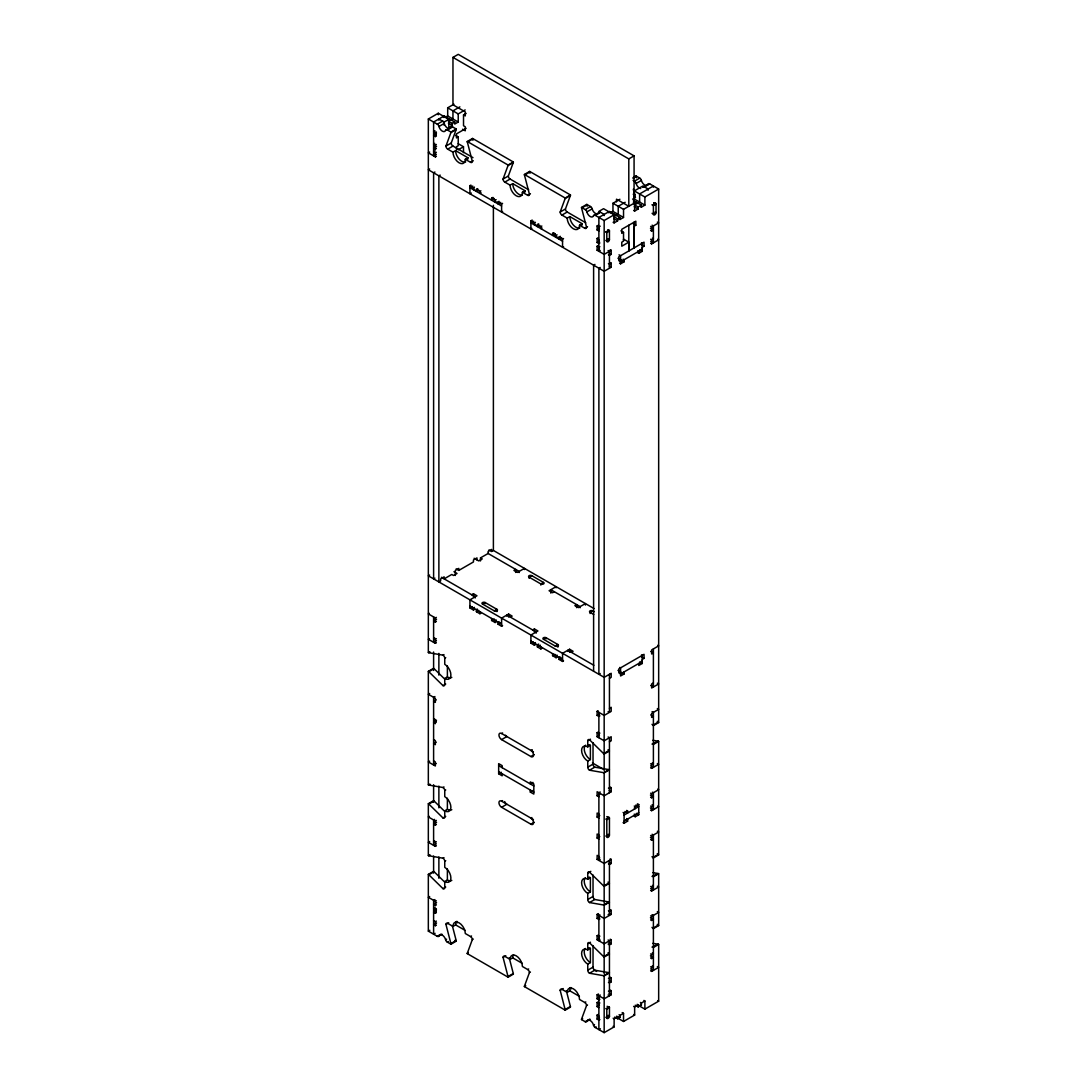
<?xml version="1.0" encoding="UTF-8"?>
<svg xmlns="http://www.w3.org/2000/svg" width="1087" height="1087" viewBox="0 0 1087 1087"><rect width="100%" height="100%" fill="white"/><g stroke="black" fill="none" stroke-linecap="round" stroke-linejoin="round"><path stroke-width="1.5" d="M619.604 263.244L620.582 263.815L620.582 259.752L617.946 258.23M623.53 240.213L623.53 239.113L628.802 242.156L628.802 250.948L628.802 225.24M634.074 203.242L634.074 155.862L628.802 158.906L628.802 206.285L616.492 199.179L616.492 201.883M637.77 252.755L638.762 253.325L642.268 251.301L642.268 247.238L644.034 246.219L644.034 242.156L618.829 256.709L618.829 260.771L620.582 259.752M452.98 152.18L455.616 150.658L467.926 157.764L465.29 159.286A8.71 5.027 60 0 1 459.135 162.833A8.71 5.027 60 0 1 452.98 152.18L447.695 149.136A2.487 1.44 60 0 1 445.942 146.079L450.901 132.6A2.487 1.44 60 0 0 450.969 132.07L456.241 129.027L452.532 126.88A2.487 1.44 60 0 0 450.874 127.274A4.973 2.867 60 0 1 447.559 128.076A4.973 2.867 60 0 1 444.243 123.442A2.487 1.44 60 0 0 442.586 121.133L437.314 124.19L428.332 118.999L428.332 652.499A2.487 1.44 60 0 0 428.835 652.716L442.98 655.162L443.972 654.591M445.942 146.079L451.214 143.036L456.173 129.557A2.487 1.44 60 0 0 456.241 129.027M510.088 185.157L512.724 183.635L525.035 190.741L522.399 192.263A8.71 5.027 60 0 1 516.243 195.809A8.71 5.027 60 0 1 510.088 185.157L504.816 182.113A2.487 1.44 60 0 1 503.064 179.056L508.009 165.577A2.487 1.44 60 0 0 508.091 165.047L513.363 162.004L472.56 138.443L467.288 141.487A2.487 1.44 60 0 0 467.369 142.112L472.315 161.311A2.487 1.44 60 0 1 470.562 162.33L465.29 159.286M503.064 179.056L508.336 176.012L513.281 162.534A2.487 1.44 60 0 0 513.363 162.004M567.21 218.134L569.846 216.598L582.156 223.705L579.52 225.24A8.71 5.027 60 0 1 573.365 228.786A8.71 5.027 60 0 1 567.21 218.134L561.938 215.077A2.487 1.44 60 0 1 560.172 212.033L565.131 198.554A2.487 1.44 60 0 0 565.199 198.024L570.471 194.967L529.682 171.42L524.41 174.463A2.487 1.44 60 0 0 524.477 175.089L529.437 194.288A2.487 1.44 60 0 1 527.671 195.307L522.399 192.263M560.172 212.033L565.444 208.989L570.403 195.511A2.487 1.44 60 0 0 570.471 194.967M509.26 957.919L513.281 973.517A2.487 1.44 60 0 1 513.363 974.129L508.091 977.186L467.288 953.625A2.487 1.44 60 0 1 467.369 953.095L472.315 939.616L473.307 939.046M566.381 990.882L570.403 1006.48A2.487 1.44 60 0 1 570.471 1007.106L565.199 1010.149L524.41 986.602A2.487 1.44 60 0 1 524.477 986.072L529.437 972.58L530.429 972.009M618.258 1016.902L618.258 1018.424L623.53 1021.467L623.53 1013.342L620.011 1015.38L620.011 1017.405L617.647 1018.777L617.647 1016.739L614.128 1018.777L614.128 1026.902L604.168 1032.65L595.173 1027.46A2.487 1.44 60 0 1 593.516 1025.15A4.973 2.867 60 0 0 590.2 1020.53A4.973 2.867 60 0 0 586.885 1021.318A2.487 1.44 60 0 1 585.227 1021.726L581.518 1019.579A2.487 1.44 60 0 1 581.599 1019.035L586.545 1005.557L587.537 1004.986M462.546 129.244L465.277 130.82L465.277 126.771L463.524 125.752L463.524 114.923L465.277 115.942L465.277 111.879L452.966 104.773L452.966 57.394L458.252 54.35L634.074 155.862M428.332 118.999L438.292 113.238L448.822 119.353L448.822 127.478L452.328 125.44L452.328 123.415L448.374 121.133M436.24 154.354L433.604 155.876L433.604 122.043L444.175 115.942L454.706 122.043L454.706 124.067L458.225 122.043L447.695 115.942L447.695 107.817L453.945 104.203M459.896 106.866L452.953 110.874L452.953 118.999L450.562 120.372M445.059 117.464L447.695 115.942M438.876 120.181L438.876 118.999L444.175 122.029L449.461 118.986L449.461 120.249M458.225 122.043L458.225 113.918L465.168 109.909M437.314 124.19A2.487 1.44 60 0 1 438.971 126.5L444.243 123.442M434.922 130.753L433.604 131.513L435.357 132.532L436.349 131.962M463.524 114.923L466.16 113.401M452.328 123.415L454.706 122.043M438.971 126.5A4.973 2.867 60 0 0 442.287 131.119A4.973 2.867 60 0 0 445.602 130.318L450.874 127.274M435.248 133.484L436.24 134.054L433.604 135.576L435.357 136.595L436.349 136.024M445.602 130.318A2.487 1.44 60 0 1 447.26 129.924L452.532 126.88M450.901 132.6L456.173 129.557M434.759 143.375L433.604 144.041L435.357 145.047L436.349 144.476M466.133 128.307L456.458 133.891L456.458 137.954L458.225 136.935L458.225 145.726L456.458 146.745L456.458 149.449M436.566 146.392L433.604 148.104L435.357 149.109L436.349 148.539M429.65 152.071L428.332 152.832L435.357 156.895L436.349 156.324M435.248 150.876L433.604 151.827L435.357 152.832L436.349 152.262M447.695 149.136L452.98 146.079L472.981 157.629M467.369 142.112L472.641 139.068A2.487 1.44 60 0 1 472.56 138.443M458.225 149.789L463.497 146.745L463.497 152.615M429.65 168.988L428.332 169.762L604.168 271.274L611.193 267.212L611.193 263.149L610.201 262.578M434.922 172.031L433.604 172.806L433.604 578.868L434.922 578.107M440.208 175.089L438.876 175.849L438.876 581.912L440.643 580.906L440.643 578.868L444.148 576.844L444.148 578.868L451.771 574.466L453.537 575.485L457.043 573.46L453.972 571.68M470.562 162.33L473.307 160.74M471.269 193.024L469.937 193.785L469.937 185.66L470.929 185.089M472.763 186.067L469.937 187.684L501.596 205.959M508.009 165.577L513.281 162.534M469.937 185.66L473.456 187.684L474.448 187.113M474.448 189.152L473.456 189.722L473.456 187.684M478.701 190.076L476.391 191.407L476.391 189.383L477.709 188.622M476.391 189.383L479.91 191.407L480.902 190.836M481.065 192.779L479.91 193.445L479.91 191.407M504.816 182.113L510.088 179.056L528.662 189.79M524.477 175.089L529.749 172.045A2.487 1.44 60 0 1 529.682 171.42M494.096 198.785L491.623 200.212L491.623 198.174L492.954 197.413M491.623 198.174L495.142 200.212L496.134 199.641M496.134 201.666L495.142 202.236L495.142 200.212M500.713 202.413L498.077 203.935L498.077 201.897L499.069 201.326M498.077 201.897L501.596 203.935L502.588 203.364M527.671 195.307L530.429 193.717M502.588 211.489L501.596 212.06L501.596 203.935M565.131 198.554L570.403 195.511M531.883 228.406L530.904 228.977L530.904 220.851L532.222 220.09M533.717 221.259L530.904 222.876L562.55 241.151M530.904 220.851L534.41 222.876L535.402 222.305M535.402 224.343L534.41 224.914L534.41 222.876M539.655 225.267L537.345 226.599L537.345 224.574L538.663 223.813M537.345 224.574L540.864 226.599L541.856 226.028M561.938 215.077L567.21 212.033L585.784 222.753M542.019 227.971L540.864 228.637L540.864 226.599M579.52 225.24L584.792 228.284A2.487 1.44 60 0 0 586.545 227.265L581.599 208.065A2.487 1.44 60 0 1 581.518 207.44L586.803 204.397L590.513 206.544A2.487 1.44 60 0 1 592.17 208.853A4.973 2.867 60 0 0 597.279 213.935M633.069 177.684L636.031 175.972L639.74 178.119A2.487 1.44 60 0 1 641.398 180.428A4.973 2.867 60 0 0 646.262 185.524M581.599 208.065L586.871 205.022A2.487 1.44 60 0 1 586.803 204.397M633.137 178.309L636.099 176.597A2.487 1.44 60 0 1 636.031 175.972M581.518 207.44L585.227 209.587L590.513 206.544M633.069 180.36L634.468 181.162L639.74 178.119M585.227 209.587A2.487 1.44 60 0 1 586.885 211.897L592.17 208.853M634.468 181.162A2.487 1.44 60 0 1 636.126 183.472L641.398 180.428M554.886 234.072L552.59 235.403L552.59 233.379L553.568 232.795M552.59 233.379L556.096 235.403L557.087 234.833M610.609 212.726L612.959 211.381L612.959 203.255L619.903 199.247M652.01 724.35L652.893 725.219A2.487 1.44 60 0 0 653.396 725.6L658.668 722.556L658.668 189.043L644.89 196.992L644.89 205.117L634.319 199.043L634.319 190.918L642.865 185.986L648.151 189.029L648.124 190.225M557.087 236.857L556.096 237.428L556.096 235.403M593.516 215.729L598.801 212.672A2.487 1.44 60 0 1 600.459 212.278L595.173 215.321A2.487 1.44 60 0 0 593.516 215.729A4.973 2.867 60 0 1 590.2 216.517A4.973 2.867 60 0 1 586.885 211.897M649.686 183.852A2.487 1.44 60 0 0 648.029 184.246L642.757 187.304A2.487 1.44 60 0 1 644.414 186.896L649.686 183.852L658.668 189.043M561.666 237.605L559.031 239.126L559.031 237.088L560.348 236.327M633.205 194.233L635.338 194.519M625.174 202.291L618.231 206.299L618.231 214.424L615.84 215.797M559.031 237.088L562.55 239.126L563.542 238.556M584.792 228.284L587.537 226.694M595.173 215.321L604.168 220.512L614.739 214.411L614.739 215.797M612.959 203.255L623.53 209.329L636.099 202.073L636.099 203.337M598.883 231.001L597.13 229.982L597.13 225.933L598.122 225.362M636.085 204.111L639.618 202.073L639.618 193.948L653.396 185.999L653.396 187.181M563.542 246.681L562.55 247.252L562.55 239.126M600.201 226.178L598.883 226.938L597.13 225.933M597.13 229.982L599.44 228.65M613.693 216.53L617.647 218.827L620.011 217.454L620.011 219.479L619.019 218.908M634.197 204.696L638.151 206.978L641.384 205.117L641.384 207.141L640.392 206.571M613.136 222.305L614.128 222.876L617.647 220.851L617.647 218.827M620.011 219.479L623.53 217.454L623.53 209.329M633.653 210.47L634.645 211.041L638.151 209.003L638.151 206.978M641.384 207.141L644.89 205.117M599.875 242.958L598.883 243.529L597.13 242.51L597.13 238.447L598.448 237.686M597.13 242.51L599.44 241.178M608.448 254.793L609.44 255.363L611.193 254.358L611.193 250.295L604.168 254.358L597.13 250.295L597.13 246.233L598.122 245.662M628.802 242.156L621.778 246.219L621.778 242.156L623.53 241.137L623.53 232.346L621.778 233.352L621.778 229.303L635.841 221.177L635.841 225.24L634.074 226.245L634.074 247.904L634.074 222.196M599.875 246.681L598.883 247.252L597.13 246.233M597.13 250.295L599.44 248.964M600.201 250.54L598.883 251.301L598.883 217.468L608.856 211.72L608.856 212.862M650.651 226.368L651.643 226.938L658.668 222.876L657.35 222.115M650.651 230.43L651.643 231.001L653.396 229.982L650.434 228.27M594.942 264.413L593.611 265.187L593.611 671.25M600.214 267.456L598.883 268.231L598.883 674.293L600.201 673.532M611.193 263.149L609.44 264.168L608.448 263.597M650.651 239.235L651.643 239.806L653.396 238.787L652.404 238.216M619.807 261.356L620.568 261.79L642.254 249.276L642.254 243.189L641.493 242.741M650.651 243.298L651.643 243.868L658.668 239.806L657.676 239.235M620.582 263.815L624.101 261.79L624.101 259.752L623.109 259.182M429.65 575.064L428.332 575.825L604.168 677.337L611.193 673.274L611.193 677.337L609.44 678.356M456.173 568.881L458.809 570.417L473.456 561.952L473.456 559.914L476.976 557.889L476.976 559.914M480.495 560.933L480.495 557.889L488.117 553.487L488.117 551.462L491.623 549.424L491.623 551.462L493.389 550.443L493.389 205.294M429.324 613.326L428.332 613.897L435.357 617.959L436.349 617.389M471.704 594.779L473.456 593.76L476.976 595.785L469.937 599.847L469.937 607.973L473.456 609.997L474.448 609.427M436.566 619.291L433.604 621.003L435.357 622.009L436.349 621.438M469.937 607.973L472.247 606.641M474.448 607.402L473.456 607.973L473.456 609.997M485.182 603.693L485.182 602.551A1.861 1.073 0 0 0 482.546 602.551A1.861 1.073 0 0 0 482.546 604.073L485.182 602.551L496.908 609.318L496.908 611.614M531.774 575.662A1.861 1.073 0 0 0 529.138 575.662A1.861 1.073 0 0 0 529.138 577.183L540.864 583.95A1.861 1.073 0 0 0 543.5 583.95A1.861 1.073 0 0 0 543.5 582.428L531.774 575.662L529.138 577.183L529.138 578.325M477.383 609.087L476.391 609.658L476.391 611.696L479.91 613.72L480.902 613.15M429.324 638.708L428.332 639.278L435.357 643.327L436.349 642.757M476.391 611.696L478.701 610.364M434.596 637.689L433.604 638.259L435.357 639.278L436.349 638.708M436.417 640.691L433.604 642.322L433.604 616.94M494.272 610.853L496.908 609.318A1.861 1.073 0 0 1 496.908 610.853A1.861 1.073 0 0 1 494.272 610.853L482.546 604.073M543.5 582.428L540.864 583.95L540.864 585.091M428.332 652.499L429.65 651.738M428.835 652.716L429.827 652.146M491.623 618.462L491.623 620.487L494.272 618.965M496.134 619.916L495.142 620.487L495.142 622.525L496.134 621.954M510.387 617.103L512.14 616.098L508.621 614.06L501.596 618.123L501.596 626.248L502.588 625.677M499.069 621.615L498.077 622.185L498.077 624.21L501.596 626.248M498.077 624.21L500.713 622.688M554.343 591.722L552.59 592.741L549.071 590.717L556.096 586.654L556.096 587.795M444.719 679.103L434.107 668.682A2.487 1.44 60 0 0 433.604 668.301L428.332 671.358A2.487 1.44 60 0 1 428.835 671.725L442.98 685.612A2.487 1.44 60 0 0 444.746 684.606L444.746 678.505A8.71 5.027 60 0 0 450.901 674.959A8.71 5.027 60 0 0 444.746 664.293L444.746 658.206L445.724 657.635M428.835 671.725L434.107 668.682M444.746 678.505L447.382 676.984A8.71 5.027 60 0 0 451.812 677.378M532.657 629.971L534.41 628.952L537.929 630.976L530.904 635.039L530.904 643.164L534.41 645.189L535.402 644.618M429.65 693.506L428.332 694.267L435.357 698.316L435.357 702.379L433.604 701.373L436.24 699.838M442.98 685.612L445.724 684.036M434.922 696.55L433.604 697.311L433.604 764.99L436.24 763.468M530.904 643.164L533.201 641.833M535.402 642.594L534.41 643.164L534.41 645.189M546.136 638.884L546.136 637.743A1.861 1.073 0 0 0 543.5 637.743A1.861 1.073 0 0 0 543.5 639.278L546.136 637.743L557.862 644.523L557.862 647.186M590.092 613.516L590.092 612.375L592.728 610.853L594.195 611.696M538.663 644.088L537.345 644.849L537.345 646.887L540.864 648.912L541.856 648.341M537.345 646.887L540.307 645.175M555.226 646.045L557.862 644.523A1.861 1.073 0 0 1 557.862 646.045A1.861 1.073 0 0 1 555.226 646.045L543.5 639.278M552.59 653.654L552.59 655.678L554.886 654.347M557.087 655.108L556.096 655.678L556.096 657.717L557.087 657.146M571.341 652.295L573.094 651.29L569.588 649.252L562.55 653.314L562.55 661.439L563.542 660.869M560.022 656.806L559.031 657.377L559.031 659.401L562.55 661.439M559.031 659.401L561.34 658.07M436.24 742.149L433.604 743.671L435.357 744.677L435.357 740.614L433.604 739.608M429.65 761.172L428.332 761.933L435.357 765.995L435.357 761.933L433.604 760.927M534.193 754.623L530.904 756.525L501.596 739.608A3.737 2.147 60 0 1 498.96 735.043A3.737 2.147 60 0 1 501.596 733.508L502.588 732.937M501.596 739.608L506.868 736.565A3.737 2.147 60 0 1 505.428 735.233M642.268 659.401L644.034 658.382L644.034 654.32L618.829 668.872L618.829 672.935L620.582 671.915L617.946 670.394M428.332 671.358L428.332 784.841L429.324 784.27M428.332 784.841A2.487 1.44 60 0 0 428.835 785.059L430.153 784.298M624.101 671.915L624.101 673.954L620.582 675.978L620.568 667.866L619.807 667.418M641.493 654.904L642.254 655.339L642.268 663.464L638.762 665.489L638.762 663.464M428.835 785.059L442.98 787.504L443.972 786.934M444.719 811.446L434.107 801.024A2.487 1.44 60 0 0 433.604 800.643L428.332 803.701A2.487 1.44 60 0 1 428.835 804.067L442.98 817.954A2.487 1.44 60 0 0 444.746 816.948L444.746 810.848A8.71 5.027 60 0 0 450.901 807.301A8.71 5.027 60 0 0 444.746 796.635L444.746 790.548L445.724 789.977M428.835 804.067L434.107 801.024M599.875 715.857L598.883 716.428L597.13 715.409L597.13 711.346L598.122 710.776M532.222 749.677L530.904 750.438A3.737 2.147 60 0 1 533.54 755.003A3.737 2.147 60 0 1 530.904 756.525M597.13 715.409L599.44 714.077M609.44 708.303L611.193 707.284L611.193 711.346L604.168 715.409L597.13 711.346M653.396 682.921L651.643 683.94L651.643 688.003L658.668 683.94L657.35 683.179M502.18 767.694L502.18 765.656L498.661 763.631L498.661 773.781L501.297 772.259M429.324 816.351L428.332 816.921L435.357 820.984L436.349 820.413M444.746 810.848L447.382 809.326A8.71 5.027 60 0 0 451.812 809.72M434.596 819.408L433.604 819.978L433.604 845.346L436.24 843.825M442.98 817.954L445.724 816.378M436.566 822.316L433.604 824.028L435.357 825.047L436.349 824.476M609.44 741.81L611.193 740.79L611.193 736.728L604.168 740.79L597.13 736.728L597.13 732.665L598.122 732.094M599.875 733.114L598.883 733.684L597.13 732.665M589.507 770.207L594.779 767.164L608.937 769.623A2.487 1.44 60 0 1 609.44 769.827L604.168 772.871A2.487 1.44 60 0 0 603.665 772.667L589.507 770.207A2.487 1.44 60 0 1 587.754 767.164L587.754 761.077A8.71 5.027 60 0 1 581.599 750.41A8.71 5.027 60 0 1 587.754 746.864L587.754 740.777L590.499 739.187M597.13 736.728L599.44 735.396M587.754 746.864L590.39 745.342L590.39 759.555L587.754 761.077M429.65 841.542L428.332 842.303L435.357 846.365L436.349 845.795M532.956 782.409L530.307 783.931L530.307 781.906L533.826 783.931L533.826 794.081L530.307 792.056L530.307 790.018M534.193 822.302L530.904 824.204L501.596 807.288A3.737 2.147 60 0 1 498.96 802.709A3.737 2.147 60 0 1 501.596 801.187L502.588 800.616M434.596 840.727L433.604 841.297L435.357 842.303L436.349 841.732M501.596 807.288L506.868 804.244A3.737 2.147 60 0 1 504.667 801.581M530.307 792.056L532.956 790.534M603.665 753.644L608.937 750.601A2.487 1.44 60 0 0 609.44 750.981L604.168 754.025A2.487 1.44 60 0 1 603.665 753.644L589.507 739.758A2.487 1.44 60 0 0 587.754 740.777M652.893 725.219L658.165 722.176A2.487 1.44 60 0 0 658.668 722.556M428.332 803.701L428.332 855.537L429.324 854.966M428.332 855.537A2.487 1.44 60 0 0 428.835 855.741L430.153 854.98M587.754 767.164L593.026 764.12L593.026 742.679M428.835 855.741L442.98 858.2L443.972 857.629M444.719 882.128L434.107 871.72A2.487 1.44 60 0 0 433.604 871.339L428.332 874.383A2.487 1.44 60 0 1 428.835 874.763L442.98 888.65A2.487 1.44 60 0 0 444.746 887.631L444.746 881.543A8.71 5.027 60 0 0 450.901 877.997A8.71 5.027 60 0 0 444.746 867.331L444.746 861.244L445.724 860.673M603.665 772.667L608.937 769.623M652.01 744.092L658.165 741.198A2.487 1.44 60 0 1 658.668 741.402L658.668 854.898L653.396 857.942A2.487 1.44 60 0 1 652.893 857.561L652.01 856.692M658.668 741.402L653.396 744.446A2.487 1.44 60 0 0 652.893 744.242M428.835 874.763L434.107 871.72M531.883 817.546L530.904 818.117A3.737 2.147 60 0 1 533.54 822.682A3.737 2.147 60 0 1 530.904 824.204M444.746 881.543L447.382 880.022A8.71 5.027 60 0 0 451.812 880.402M600.201 791.975L598.883 792.736L598.883 860.415L600.201 859.654M610.201 787.083L611.193 787.654L611.193 791.716L604.168 795.779L597.13 791.716L597.13 795.779L599.766 794.257M611.193 787.654L609.44 788.673L608.448 788.102M650.651 763.74L651.643 764.31L653.396 763.291L652.404 762.721M442.98 888.65L445.724 887.06M429.65 896.53L428.332 897.291L435.357 901.354L436.349 900.783M650.651 767.802L651.643 768.373L658.668 764.31L657.35 763.55M434.922 899.574L433.604 900.335L433.604 934.181L435.072 933.325M436.566 902.686L433.604 904.398L435.357 905.417L436.349 904.846M435.248 907.169L433.604 908.121L435.357 909.14L436.349 908.569M598.883 814.054L597.13 813.035L597.13 817.098L599.766 815.576M436.458 909.71A1.861 1.073 -60 0 0 436.24 910.661L433.604 912.183L435.357 913.202L436.349 912.632M650.651 793.17L651.643 793.741L658.668 789.692L657.676 789.121M433.604 920.648L435.357 921.654L436.349 921.083M623.109 812.451L624.101 813.022L627.62 810.997L627.62 813.022L624.984 811.5M634.251 806.024L635.243 806.595L638.762 804.57L638.762 814.72L635.243 816.745L634.251 816.174M650.651 797.233L651.643 797.804L653.396 796.798L650.434 795.073M436.566 922.985L433.604 924.711L435.357 925.716L436.349 925.146M624.087 815.06L638.748 806.608L635.936 804.978M428.332 874.383L428.332 931.138L429.8 930.282M624.087 821.161L638.748 812.696M452.45 926.138L456.173 940.54A2.487 1.44 60 0 1 456.241 941.165L450.969 944.209A2.487 1.44 60 0 0 450.901 943.584L445.942 924.385L448.686 922.795M598.883 835.033L597.13 834.014L597.13 838.077L599.766 836.555M650.651 806.038L651.643 806.608L653.396 805.589L652.078 804.828M623.109 822.614L624.101 823.185L627.62 821.147L627.62 819.122L626.628 818.552M650.651 810.1L651.643 810.671L658.668 806.608L657.676 806.038M445.942 924.385A2.487 1.44 60 0 1 447.695 923.366L452.98 926.409L455.616 924.888A8.71 5.027 60 0 1 456.893 921.287M428.332 931.138L437.314 936.315L440.942 934.222M437.314 936.315A2.487 1.44 60 0 0 438.971 935.921L441.933 934.209M438.971 935.921A4.973 2.867 60 0 1 442.287 935.133A4.973 2.867 60 0 1 445.602 939.752L446.594 939.182M445.602 939.752A2.487 1.44 60 0 0 447.26 942.062L448.252 941.491M450.901 943.584L456.173 940.54M598.883 856.352L597.13 855.333L597.13 859.396L599.766 857.874M452.98 926.409A8.71 5.027 60 0 1 459.135 922.863A8.71 5.027 60 0 1 465.29 933.516L470.562 936.559L471.554 935.989M589.507 902.55L594.779 899.506L608.937 901.965A2.487 1.44 60 0 1 609.44 902.169L604.168 905.213A2.487 1.44 60 0 0 603.665 905.009L589.507 902.55A2.487 1.44 60 0 1 587.754 899.506L587.754 893.419A8.71 5.027 60 0 1 581.599 882.753A8.71 5.027 60 0 1 587.754 879.206L587.754 873.119L590.825 871.339M608.448 863.893L609.44 864.464L611.193 863.458L611.193 859.396L604.168 863.458L597.13 859.396M650.651 835.468L651.643 836.039L658.668 831.99L657.35 831.229M650.651 839.531L651.643 840.102L653.396 839.096L650.434 837.384M587.754 879.206L590.39 877.685L590.39 891.897L587.754 893.419M467.369 953.095L468.348 952.525M467.288 953.625L468.28 953.054M603.665 885.987L608.937 882.943A2.487 1.44 60 0 0 609.44 883.323L604.168 886.367A2.487 1.44 60 0 1 603.665 885.987L589.507 872.1A2.487 1.44 60 0 0 587.754 873.119M652.893 857.561L658.165 854.518A2.487 1.44 60 0 0 658.668 854.898M587.754 899.506L593.026 896.462L593.026 875.021M508.091 977.186A2.487 1.44 60 0 0 508.009 976.561L503.064 957.362L505.808 955.772M603.665 905.009L608.937 901.965M652.01 876.435L658.165 873.54A2.487 1.44 60 0 1 658.668 873.744L658.668 925.581L653.396 928.624A2.487 1.44 60 0 1 652.893 928.257L652.01 927.388M503.064 957.362A2.487 1.44 60 0 1 504.816 956.343L510.088 959.386L512.724 957.864A8.71 5.027 60 0 1 513.512 954.848M658.668 873.744L653.396 876.788A2.487 1.44 60 0 0 652.893 876.584M599.875 918.882L598.883 919.453L597.13 918.447L597.13 914.384L598.448 913.623M599.875 914.833L598.883 915.403L598.883 940.771L600.201 940.01M597.13 918.447L599.44 917.115M597.13 914.384L604.168 918.447L611.193 914.384L611.193 910.322L609.44 911.341L608.448 910.77M650.651 886.408L651.643 886.978L653.396 885.959L652.404 885.389M650.651 890.457L651.643 891.027L658.668 886.978L657.35 886.218M508.009 976.561L513.281 973.517M510.088 959.386A8.71 5.027 60 0 1 516.243 955.84A8.71 5.027 60 0 1 522.399 966.492L527.671 969.536L528.662 968.965M608.122 944.073L609.44 944.834L611.193 943.829L611.193 939.766L604.168 943.829L597.13 939.766L597.13 935.703L598.122 935.133M599.875 936.152L598.883 936.722L597.13 935.703M589.507 973.245L594.779 970.202L608.937 972.648A2.487 1.44 60 0 1 609.44 972.851L604.168 975.909A2.487 1.44 60 0 0 603.665 975.691L589.507 973.245A2.487 1.44 60 0 1 587.754 970.202L587.754 964.115A8.71 5.027 60 0 1 581.599 953.448A8.71 5.027 60 0 1 587.754 949.902L587.754 943.801L590.499 942.225M597.13 939.766L599.44 938.434M524.477 986.072L525.469 985.501M587.754 949.902L590.39 948.38L590.39 962.593L587.754 964.115M524.41 986.602L525.728 985.841M650.651 915.838L651.643 916.409L658.668 912.346L657.35 911.585M650.651 919.901L651.643 920.472L653.396 919.453L650.434 917.741M603.665 956.682L608.937 953.639A2.487 1.44 60 0 0 609.44 954.006L604.168 957.049A2.487 1.44 60 0 1 603.665 956.682L589.507 942.796A2.487 1.44 60 0 0 587.754 943.801M652.893 928.257L658.165 925.214A2.487 1.44 60 0 0 658.668 925.581M587.754 970.202L593.026 967.158L593.026 945.704M565.199 1010.149A2.487 1.44 60 0 0 565.131 1009.538L560.172 990.339L563.256 988.559M560.172 990.339A2.487 1.44 60 0 1 561.938 989.319L567.21 992.363L569.846 990.841A8.71 5.027 60 0 1 570.865 987.512M603.665 975.691L608.937 972.648M652.01 947.117L658.165 944.223A2.487 1.44 60 0 1 658.668 944.426L658.668 1001.181L644.89 1009.13L639.618 1006.086M658.668 944.426L653.396 947.484A2.487 1.44 60 0 0 652.893 947.28M608.448 982.335L609.44 982.906L611.193 981.887L611.193 977.824L609.44 978.843L608.448 978.273M650.651 953.91L651.643 954.481L653.396 953.462L652.404 952.891M650.651 957.973L651.643 958.544L653.396 957.525L650.434 955.813M565.131 1009.538L570.403 1006.48M599.875 999.252L598.883 999.823L597.13 998.817L597.13 994.754L598.448 993.994M567.21 992.363A8.71 5.027 60 0 1 573.365 988.817A8.71 5.027 60 0 1 579.52 999.469L584.792 1002.513L585.784 1001.942M600.201 994.999L598.883 995.76L598.883 1029.606L600.364 1028.75M597.13 998.817L599.44 997.472M597.13 994.754L604.168 998.817L611.193 994.754L611.193 990.692L609.44 991.711L608.448 991.14M650.651 966.764L651.643 967.335L653.396 966.329L652.404 965.759M598.883 1007.608L597.13 1006.589L597.13 1002.54L598.448 1001.766M650.651 970.827L651.643 971.398L658.668 967.335L657.35 966.574M599.875 1002.975L598.883 1003.546L597.13 1002.54M597.13 1006.589L599.44 1005.258M581.599 1019.035L582.591 1018.465M581.518 1019.579L582.51 1019.008M585.227 1021.726L586.219 1021.155M586.545 1020.965L589.847 1019.062M599.875 1019.565L598.883 1020.136L597.13 1019.117L597.13 1015.054L598.122 1014.484M586.885 1021.318L589.861 1019.606M597.13 1019.117L599.44 1017.785M593.516 1025.15L594.507 1024.579M606.804 1017.595L609.44 1016.073L608.122 1015.312M595.173 1027.46L596.165 1026.889M633.653 1006.358L634.645 1006.929L638.151 1004.904L638.151 1006.929L635.188 1005.217M640.392 1002.472L641.384 1003.043L644.89 1001.005L644.89 1009.13M638.151 1006.929L641.384 1005.067L641.384 1003.043M623.53 1021.467L634.645 1015.054L634.645 1006.929M652.866 740.274L658.165 741.198M652.866 872.616L658.165 873.54M652.866 943.312L658.165 944.223M452.966 57.394L628.802 158.906M634.319 190.918L644.89 196.992M654.048 202.712L656.032 203.853L656.032 212.563A1.861 1.073 -60 0 1 654.714 214.846A1.861 1.073 -60 0 1 653.396 214.085L652.078 213.324M653.722 202.766L656.032 204.098L653.396 205.62L652.078 204.859M652.404 204.804L653.396 205.375L653.396 214.085L656.032 212.563L655.04 211.992M632.593 199.03L634.02 199.859M633.436 200.565L641.384 205.117M633.327 202.155L634.645 202.916L634.645 211.041M634.197 206.72L638.151 209.003M652.078 225.172L653.396 225.933L653.396 242.849L650.8 241.341M447.695 107.817L458.225 113.918M612.959 211.381L623.53 217.454M633.205 223.718L635.841 225.24M609.44 211.381L620.011 217.454M448.374 123.157L452.328 125.44M613.693 218.569L617.647 220.851M447.26 129.924L450.969 132.07M467.288 141.487L508.091 165.047M524.41 174.463L565.199 198.024M455.589 135.413L458.225 136.935M620.894 230.824L623.53 232.346M641.398 244.697L644.034 246.219M641.493 248.828L642.254 249.276M458.225 143.701L463.497 146.745M607.674 229.982L609.44 231.001L606.804 232.523L605.812 231.952M639.632 249.779L642.268 251.301M435.248 133.239L436.24 135.182M605.812 231.708L606.804 232.278L606.804 240.988A1.861 1.073 -60 0 0 608.122 241.749A1.861 1.073 -60 0 0 609.44 239.466L609.44 230.757A1.427 0.829 -60 0 0 609.128 230.104L608.937 230.036A2.174 1.25 -60 0 0 607.293 230.987L607.103 231.286A1.427 0.829 -60 0 0 606.791 232.278M637.77 250.73L638.762 251.301L638.762 253.325M608.122 238.705L609.44 239.466L606.804 240.988L605.812 240.417M597.13 238.447L598.883 239.466M610.201 249.725L611.193 250.295M619.033 254.82L620.568 255.703L620.568 261.79M608.122 250.54L609.44 251.301L609.44 268.231M609.223 253.217L611.193 254.358M621.465 260.269L624.101 261.79M493.539 198.269L494.272 198.69M553.759 233.039L555.226 233.882M609.223 266.07L611.193 267.212M493.24 550.362L594.032 608.557M657.676 645.298L658.668 645.868L651.643 649.931L651.643 653.994L653.396 652.974L650.76 651.453M488.987 549.94L491.623 551.462M487.968 553.405L519.178 571.422L519.178 572.564M589.833 612.226L593.76 614.481M480.495 557.889L482.248 558.908L478.742 560.933L474.122 558.27M641.398 656.861L644.034 658.382M641.493 660.991L642.254 661.439L620.568 673.954L619.807 673.519M639.632 661.942L642.268 663.464M650.76 685.462L653.396 686.984L653.396 648.912M621.465 672.432L624.101 673.954M441.404 577.279L475.223 596.804L475.223 597.945M593.828 665.285L567.822 650.271L567.822 651.412M657.35 708.561L658.668 709.322L651.643 713.385L651.643 717.434L653.396 716.428L650.76 714.906M469.937 605.935L501.596 624.21M530.904 641.126L562.55 659.401M652.078 711.605L653.396 712.365L653.396 767.354L650.76 765.832M491.623 620.487L495.142 622.525M552.59 655.678L556.096 657.717M608.122 711.605L609.44 712.365L609.44 674.293M608.122 736.986L609.44 737.747L609.44 792.736M652.404 792.165L653.396 792.736L653.396 809.652L650.434 807.94M592.442 762.952L602.701 768.876M637.43 803.809L638.762 804.57M609.223 790.575L611.193 791.716M634.251 808.062L635.243 808.633L635.243 806.595M501.596 733.508L533.432 751.891M636.452 813.389L638.762 814.72M634.251 814.149L635.243 814.72L635.243 816.745M626.628 810.426L627.62 810.997M597.13 795.779L598.883 796.798M652.078 834.272L653.396 835.033L653.396 890.022L650.76 888.5M625.636 820.006L627.62 821.147M606.804 816.582L609.44 818.117L609.44 835.033A1.861 1.073 -60 0 1 608.122 837.316A1.861 1.073 -60 0 1 606.804 836.555L605.812 835.985M433.604 718.629L435.357 719.635L435.357 723.697L433.604 722.692L436.24 721.157A1.861 1.073 -60 0 1 436.458 720.205M435.248 720.586L436.24 722.216M605.812 819.068L606.804 819.639L609.44 818.117A1.861 1.073 -60 0 0 608.122 817.342A1.861 1.073 -60 0 0 606.804 819.639L606.804 836.555L609.44 835.033L608.122 834.272M597.13 817.098L598.883 818.117M498.661 765.656L533.826 785.969M498.661 771.756L533.826 792.056M498.661 773.781L502.18 775.819L502.18 773.781M597.13 838.077L598.883 839.096M610.201 858.825L611.193 859.396M609.223 862.317L611.193 863.458M501.596 801.187L533.432 819.571M652.078 914.643L653.396 915.403L653.396 970.392L650.76 968.87M610.201 909.751L611.193 910.322M609.223 913.243L611.193 914.384M608.122 914.643L609.44 915.403L609.44 860.415M610.201 939.195L611.193 939.766M608.122 940.01L609.44 940.771L609.44 995.76L608.122 994.999M609.223 942.687L611.193 943.829M657.676 1000.611L658.668 1001.181M610.201 977.254L611.193 977.824M594.032 969.957L596.586 971.425M643.912 1000.434L644.89 1001.005M609.223 980.746L611.193 981.887M640.392 1004.497L641.384 1005.067M637.172 1004.334L638.151 1004.904M610.201 990.121L611.193 990.692M609.223 993.613L611.193 994.754M633.653 1014.484L634.645 1015.054M622.212 1012.581L623.53 1013.342M607.13 1006.277L609.44 1007.608L609.44 1016.318A1.427 0.829 -60 0 1 609.128 1017.31L608.937 1017.609A2.174 1.25 -60 0 1 607.402 1018.56L607.103 1018.492A1.427 0.829 -60 0 1 606.791 1017.84L606.804 1009.13A1.861 1.073 -60 0 1 608.122 1006.847A1.861 1.073 -60 0 1 609.44 1007.608L606.804 1009.13L605.812 1008.559M619.019 1014.81L620.011 1015.38M435.248 910.091L436.24 911.68M455.833 921.966L457.26 922.795M570.064 987.92L571.49 988.749M619.019 1016.834L620.011 1017.405M616.655 1016.168L617.647 1016.739M455.616 924.888L465.182 930.418M512.724 957.864L522.303 963.395M569.846 990.841L579.425 996.371M614.671 1017.065L617.647 1018.777M613.136 1018.206L614.128 1018.777M608.448 1015.747L609.44 1016.318M605.812 1017.269L606.804 1017.84M597.13 1015.054L598.883 1016.073M613.136 1026.332L614.128 1026.902M454.855 940.35L456.241 941.165M447.26 942.062L450.969 944.209M657.282 721.306L658.165 722.176M608.054 749.731L608.937 750.601M657.282 853.648L658.165 854.518M657.282 924.344L658.165 925.214M608.054 882.073L608.937 882.943M608.054 952.769L608.937 953.639M636.099 176.597L636.411 177.792M633.3 189.247L635.474 197.644M586.871 205.022L587.184 206.217M529.749 172.045L530.062 173.241M472.641 139.068L472.954 140.264M651.643 226.938L651.643 231.001M651.643 239.806L651.643 243.868M651.643 764.31L651.643 768.373M651.643 793.741L651.643 797.804M651.643 806.608L651.643 810.671M651.643 836.039L651.643 840.102M651.643 886.978L651.643 891.027M651.643 916.409L651.643 920.472M651.643 954.481L651.643 958.544M651.643 967.335L651.643 971.398M624.101 813.022L624.101 823.185M614.128 222.876L614.128 214.764L603.557 208.69L598.91 211.367L604.182 214.411L604.168 215.606M604.168 220.512L604.168 770.561M604.168 772.871L604.168 903.27M604.168 905.213L604.168 973.68M604.168 975.909L604.168 1032.65M598.883 712.365L598.883 737.747M585.404 605.092L585.404 603.57L578.379 607.633L574.86 605.608L576.613 604.589L576.613 607.633M580.132 607.755L580.132 606.614L550.824 589.697L550.824 593.122M569.588 649.252L569.588 652.295M555.226 234.262L555.226 235.023M540.864 646.887L540.864 648.912M536.176 633.137L536.176 631.995L506.868 615.079L506.868 616.22M534.41 628.952L534.41 631.995M524.45 569.52L524.45 568.379L517.412 572.441L513.906 570.417L515.659 569.398L515.659 572.441M508.621 614.06L508.621 617.103M479.91 611.696L479.91 613.72M473.456 593.76L473.456 596.804M458.809 570.417L458.809 568.379L455.29 570.417L455.29 575.485M447.382 665.937L447.382 676.984M447.382 798.279L447.382 809.326M447.382 868.961L447.382 880.022M444.175 115.942L444.175 117.206M444.175 122.029L444.175 125.358M443.564 116.295L443.564 117.437M438.876 653.382L438.876 675.136M438.876 786.091L438.876 807.845M438.876 856.991L438.876 878.255M438.292 113.238L438.292 114.774M435.357 132.532L435.357 136.595M435.357 145.047L435.357 149.109M435.357 152.832L435.357 156.895M435.357 617.959L435.357 622.009M435.357 639.278L435.357 643.327M435.357 820.984L435.357 825.047M435.357 842.303L435.357 846.365M435.357 901.354L435.357 905.417M435.357 909.14L435.357 913.202M435.357 921.654L435.357 925.716M433.604 652.01L433.604 670.421M433.604 784.719L433.604 802.301M433.604 856.08L433.604 873.078M648.029 184.246A4.973 2.867 60 0 1 647.173 185.306M640.732 188.554A4.973 2.867 60 0 1 636.126 183.472M634.02 193.758A8.71 5.027 60 0 1 633.87 195.225M510.088 179.056A2.487 1.44 60 0 1 508.336 176.012M452.98 146.079A2.487 1.44 60 0 1 451.214 143.036M598.801 212.672A4.973 2.867 60 0 1 598.135 213.609M567.21 212.033A2.487 1.44 60 0 1 565.444 208.989M579.942 227.89A8.71 5.027 60 0 1 573.392 225.091A8.71 5.027 60 0 1 569.846 216.598M582.156 223.705A8.71 5.027 60 0 1 582.007 225.172M522.467 195.035A8.71 5.027 60 0 1 516.067 191.883A8.71 5.027 60 0 1 512.724 183.635M525.035 190.741A8.71 5.027 60 0 1 524.885 192.195M465.698 161.936A8.71 5.027 60 0 1 459.149 159.137A8.71 5.027 60 0 1 455.616 150.658M467.926 157.764A8.71 5.027 60 0 1 467.777 159.218M590.092 612.375A1.861 1.073 0 0 1 590.092 610.853A1.861 1.073 0 0 1 592.728 610.853M436.24 133.81A1.427 0.829 -60 0 1 436.471 132.967M656.032 203.853A1.427 0.829 -60 0 0 655.733 203.201L655.434 203.12A2.174 1.25 -60 0 0 653.885 204.084L653.695 204.383A1.427 0.829 -60 0 0 653.396 205.375M442.98 655.162A2.487 1.44 60 0 1 444.746 658.206M594.779 767.164A2.487 1.44 60 0 1 593.026 764.12M590.39 759.555A8.71 5.027 60 0 1 584.82 752.245A8.71 5.027 60 0 1 585.662 745.166M589.045 744.744A8.71 5.027 60 0 1 590.39 745.342M527.671 969.536A2.487 1.44 60 0 1 529.437 972.58M584.792 1002.513A2.487 1.44 60 0 1 586.545 1005.557M470.562 936.559A2.487 1.44 60 0 1 472.315 939.616M442.98 787.504A2.487 1.44 60 0 1 444.746 790.548M442.98 858.2A2.487 1.44 60 0 1 444.746 861.244M594.779 970.202A2.487 1.44 60 0 1 593.026 967.158M594.779 899.506A2.487 1.44 60 0 1 593.026 896.462M590.39 962.593A8.71 5.027 60 0 1 584.915 955.568A8.71 5.027 60 0 1 585.377 948.462M589.045 947.769A8.71 5.027 60 0 1 590.39 948.38M590.39 891.897A8.71 5.027 60 0 1 584.915 884.872A8.71 5.027 60 0 1 585.377 877.766M589.045 877.087A8.71 5.027 60 0 1 590.39 877.685"/></g></svg>
